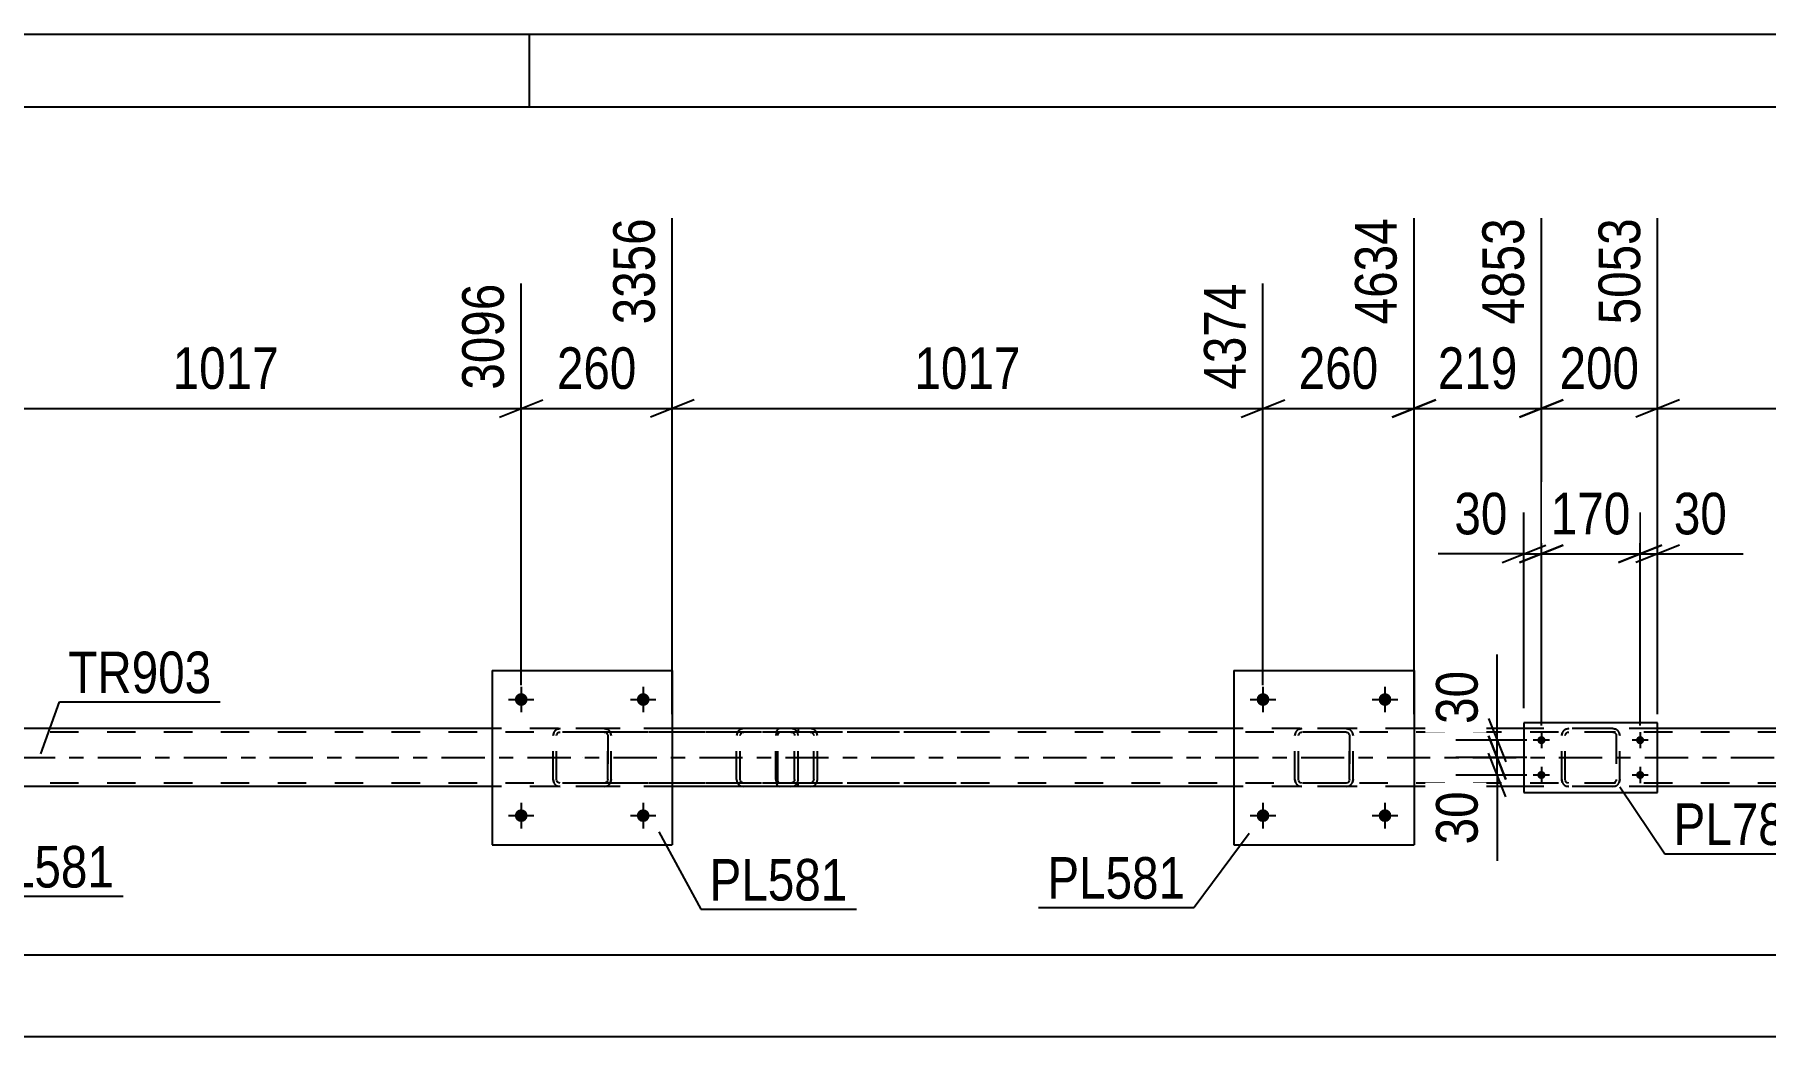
# Model space of a CAD drawing. Header units: millimetres. Extents: x 0 to 841, y 0 to 594.
# Drawn here: x 176.9 to 296.1, y 525 to 594 of the extents above; entities that cross this region are included whole.
import ezdxf

# ---------------------------------------------------------------- set-up
doc = ezdxf.new("R2010")
doc.units = ezdxf.units.MM
doc.linetypes.add('DXK_LINE_DOT2', pattern=[3.9198, 1.9599, -1.9599])
doc.linetypes.add('DXK_LINE_DOT3', pattern=[5.9187, 2.979, -0.9799, 0.9799, -0.9799])
doc.styles.add('Arial Narrow', font='ARIALN.TTF', dxfattribs={"height": 0.2})

# ---------------------------------------------------------------- blocks, each defined once
blk = doc.blocks.new('Unknown-283133313-1133')
at = {"color": 5, "linetype": 'Continuous'}
for p, q in [((841, 594), (0, 594)), ((211, 589), (211, 594)), ((836, 589), (5, 589))]:
    blk.add_line(p, q, dxfattribs=at)
blk = doc.blocks.new('Part-283133313-3826 - 3820')
at = {"color": 2, "linetype": 'Continuous'}
for p, q in [((259.51, 550.19), (259.51, 538.19)), ((259.51, 550.19), (271.91, 550.19)), ((271.91, 550.19), (271.91, 538.19)), ((259.51, 538.19), (271.91, 538.19))]:
    blk.add_line(p, q, dxfattribs=at)
blk = doc.blocks.new('Part-283133313-3827 - 3820')
at = {"color": 7, "linetype": 'DXK_LINE_DOT2'}
for p, q in [((212.63, 545.71), (212.67, 545.89)), ((212.67, 545.89), (212.63, 545.71)), ((212.89, 545.8), (212.94, 545.88)), ((212.93, 546.15), (213.11, 546.19)), ((213.11, 546.19), (212.93, 546.15)), ((212.94, 545.88), (213.02, 545.93)), ((213.02, 545.93), (213.11, 545.95)), ((216.15, 546.19), (213.11, 546.19)), ((216.15, 545.95), (213.11, 545.95)), ((216.15, 546.19), (216.33, 546.15)), ((216.33, 546.15), (216.15, 546.19)), ((216.15, 545.95), (216.24, 545.93)), ((216.24, 545.93), (216.32, 545.88)), ((216.32, 545.88), (216.37, 545.8)), ((216.59, 545.89), (216.63, 545.71)), ((216.63, 545.71), (216.59, 545.89)), ((212.63, 542.67), (212.63, 545.71)), ((212.63, 542.67), (212.63, 545.71)), ((212.87, 545.71), (212.89, 545.8)), ((212.87, 542.67), (212.87, 545.71)), ((212.87, 542.67), (212.87, 545.71)), ((216.37, 545.8), (216.39, 545.71)), ((216.39, 542.67), (216.39, 545.71)), ((216.39, 545.71), (216.39, 542.67)), ((216.63, 542.67), (216.63, 545.71)), ((216.63, 542.67), (216.63, 545.71)), ((212.67, 542.48), (212.63, 542.67)), ((212.63, 542.67), (212.67, 542.48)), ((212.89, 542.58), (212.87, 542.67)), ((212.94, 542.5), (212.89, 542.58)), ((213.02, 542.45), (212.94, 542.5)), ((213.11, 542.43), (213.02, 542.45)), ((216.15, 542.43), (213.11, 542.43)), ((216.24, 542.45), (216.15, 542.43)), ((216.32, 542.5), (216.24, 542.45)), ((216.37, 542.58), (216.32, 542.5)), ((216.39, 542.67), (216.37, 542.58)), ((216.63, 542.67), (216.59, 542.48)), ((216.59, 542.48), (216.63, 542.67)), ((213.11, 542.19), (212.93, 542.22)), ((212.93, 542.22), (213.11, 542.19)), ((216.15, 542.19), (213.11, 542.19)), ((216.33, 542.22), (216.15, 542.19)), ((216.15, 542.19), (216.33, 542.22))]:
    blk.add_line(p, q, dxfattribs=at)
at = {"color": 7, "linetype": 'DXK_LINE_DOT3'}
blk.add_line((214.63, 544.19), (214.63, 544.19), dxfattribs=at)
at = {"color": 7, "linetype": 'DXK_LINE_DOT2'}
for centre, start, end in [((213.11, 545.71), 112.5, 157.5), ((213.11, 545.71), 112.5, 157.5), ((216.15, 545.71), 22.5, 67.5), ((216.15, 545.71), 22.5, 67.5), ((213.11, 542.67), 202.5, 247.5), ((213.11, 542.67), 202.5, 247.5), ((216.15, 542.67), 292.5, 337.5), ((216.15, 542.67), 292.5, 337.5)]:
    blk.add_arc(centre, 0.48, start, end, dxfattribs=at)
blk = doc.blocks.new('Part-283133313-3832 - 3820')
at = {"color": 2, "linetype": 'Continuous'}
for p, q in [((208.43, 550.19), (208.43, 538.19)), ((208.43, 550.19), (220.83, 550.19)), ((220.83, 550.19), (220.83, 538.19)), ((208.43, 538.19), (220.83, 538.19))]:
    blk.add_line(p, q, dxfattribs=at)
blk = doc.blocks.new('Part-283133313-3857 - 3820')
at = {"color": 7, "linetype": 'DXK_LINE_DOT2'}
for p, q in [((263.71, 545.71), (263.75, 545.89)), ((263.75, 545.89), (263.71, 545.71)), ((263.97, 545.8), (264.02, 545.88)), ((264.01, 546.15), (264.19, 546.19)), ((264.19, 546.19), (264.01, 546.15)), ((264.02, 545.88), (264.1, 545.93)), ((264.1, 545.93), (264.19, 545.95)), ((267.23, 546.19), (264.19, 546.19)), ((267.23, 545.95), (264.19, 545.95)), ((267.23, 546.19), (267.41, 546.15)), ((267.41, 546.15), (267.23, 546.19)), ((267.23, 545.95), (267.32, 545.93)), ((267.32, 545.93), (267.4, 545.88)), ((267.4, 545.88), (267.45, 545.8)), ((267.67, 545.89), (267.71, 545.71)), ((267.71, 545.71), (267.67, 545.89)), ((263.71, 542.67), (263.71, 545.71)), ((263.71, 542.67), (263.71, 545.71)), ((263.95, 545.71), (263.97, 545.8)), ((263.95, 542.67), (263.95, 545.71)), ((263.95, 542.67), (263.95, 545.71)), ((267.45, 545.8), (267.47, 545.71)), ((267.47, 542.67), (267.47, 545.71)), ((267.47, 545.71), (267.47, 542.67)), ((267.71, 542.67), (267.71, 545.71)), ((267.71, 542.67), (267.71, 545.71)), ((263.75, 542.48), (263.71, 542.67)), ((263.71, 542.67), (263.75, 542.48)), ((263.97, 542.58), (263.95, 542.67)), ((264.02, 542.5), (263.97, 542.58)), ((264.1, 542.45), (264.02, 542.5)), ((264.19, 542.43), (264.1, 542.45)), ((267.23, 542.43), (264.19, 542.43)), ((267.32, 542.45), (267.23, 542.43)), ((267.4, 542.5), (267.32, 542.45)), ((267.45, 542.58), (267.4, 542.5)), ((267.47, 542.67), (267.45, 542.58)), ((267.71, 542.67), (267.67, 542.48)), ((267.67, 542.48), (267.71, 542.67)), ((264.19, 542.19), (264.01, 542.22)), ((264.01, 542.22), (264.19, 542.19)), ((267.23, 542.19), (264.19, 542.19)), ((267.41, 542.22), (267.23, 542.19)), ((267.23, 542.19), (267.41, 542.22))]:
    blk.add_line(p, q, dxfattribs=at)
at = {"color": 7, "linetype": 'DXK_LINE_DOT3'}
blk.add_line((265.71, 544.19), (265.71, 544.19), dxfattribs=at)
at = {"color": 7, "linetype": 'DXK_LINE_DOT2'}
for centre, start, end in [((264.19, 545.71), 112.5, 157.5), ((264.19, 545.71), 112.5, 157.5), ((267.23, 545.71), 22.5, 67.5), ((267.23, 545.71), 22.5, 67.5), ((264.19, 542.67), 202.5, 247.5), ((264.19, 542.67), 202.5, 247.5), ((267.23, 542.67), 292.5, 337.5), ((267.23, 542.67), 292.5, 337.5)]:
    blk.add_arc(centre, 0.48, start, end, dxfattribs=at)
blk = doc.blocks.new('Part-283133313-3861 - 3820')
at = {"color": 7, "linetype": 'DXK_LINE_DOT2'}
for p, q in [((282.08, 545.71), (282.11, 545.89)), ((282.11, 545.89), (282.08, 545.71)), ((282.33, 545.8), (282.39, 545.88)), ((282.37, 546.15), (282.56, 546.19)), ((282.56, 546.19), (282.37, 546.15)), ((282.39, 545.88), (282.46, 545.93)), ((282.46, 545.93), (282.56, 545.95)), ((285.6, 546.19), (282.56, 546.19)), ((285.6, 545.95), (282.56, 545.95)), ((285.6, 546.19), (285.78, 546.15)), ((285.78, 546.15), (285.6, 546.19)), ((285.6, 545.95), (285.69, 545.93)), ((285.69, 545.93), (285.77, 545.88)), ((285.77, 545.88), (285.82, 545.8)), ((286.04, 545.89), (286.08, 545.71)), ((286.08, 545.71), (286.04, 545.89)), ((282.08, 542.67), (282.08, 545.71)), ((282.32, 545.71), (282.33, 545.8)), ((282.32, 542.67), (282.32, 545.71)), ((285.82, 545.8), (285.84, 545.71)), ((285.84, 545.71), (285.84, 542.67)), ((286.08, 542.67), (286.08, 545.71)), ((282.11, 542.48), (282.08, 542.67)), ((282.08, 542.67), (282.11, 542.48)), ((282.33, 542.58), (282.32, 542.67)), ((282.39, 542.5), (282.33, 542.58)), ((282.46, 542.45), (282.39, 542.5)), ((282.56, 542.43), (282.46, 542.45)), ((285.6, 542.43), (282.56, 542.43)), ((285.69, 542.45), (285.6, 542.43)), ((285.77, 542.5), (285.69, 542.45)), ((285.82, 542.58), (285.77, 542.5)), ((285.84, 542.67), (285.82, 542.58)), ((286.08, 542.67), (286.04, 542.48)), ((286.04, 542.48), (286.08, 542.67)), ((282.56, 542.19), (282.37, 542.23)), ((282.37, 542.23), (282.56, 542.19)), ((285.6, 542.19), (282.56, 542.19)), ((285.78, 542.23), (285.6, 542.19)), ((285.6, 542.19), (285.78, 542.23))]:
    blk.add_line(p, q, dxfattribs=at)
at = {"color": 7, "linetype": 'DXK_LINE_DOT3'}
blk.add_line((284.08, 544.19), (284.08, 544.19), dxfattribs=at)
at = {"color": 7, "linetype": 'DXK_LINE_DOT2'}
for centre, start, end in [((282.56, 545.71), 112.5, 157.5), ((282.56, 545.71), 112.5, 157.5), ((285.6, 545.71), 22.5, 67.5), ((285.6, 545.71), 22.5, 67.5), ((282.56, 542.67), 202.5, 247.5), ((282.56, 542.67), 202.5, 247.5), ((285.6, 542.67), 292.5, 337.5), ((285.6, 542.67), 292.5, 337.5)]:
    blk.add_arc(centre, 0.48, start, end, dxfattribs=at)
blk = doc.blocks.new('Part-283133313-3866 - 3820')
at = {"color": 2, "linetype": 'Continuous'}
for p, q in [((279.48, 546.59), (279.48, 541.79)), ((288.68, 546.59), (279.48, 546.59)), ((288.68, 541.79), (288.68, 546.59)), ((279.48, 541.79), (288.68, 541.79))]:
    blk.add_line(p, q, dxfattribs=at)
blk = doc.blocks.new('Bolt-283133313-4105 - 3820')
at = {"linetype": 'Continuous'}
for points in [[(210.87, 548.19, -1), (209.99, 548.19, -1)], [(219.27, 548.19, -1), (218.39, 548.19, -1)]]:
    blk.add_hatch(color=1, dxfattribs=at).paths.add_polyline_path(points)
at = {"color": 1, "linetype": 'Continuous'}
for p, q in [((210.43, 549.07), (210.43, 547.31)), ((218.83, 549.07), (218.83, 547.31)), ((209.55, 548.19), (211.31, 548.19)), ((217.95, 548.19), (219.71, 548.19))]:
    blk.add_line(p, q, dxfattribs=at)
blk = doc.blocks.new('Part-283133313-3946 - 3820')
at = {"color": 7, "linetype": 'DXK_LINE_DOT2'}
for p, q in [((227.98, 545.89), (227.96, 545.71)), ((228.04, 546.05), (227.98, 545.89)), ((228.13, 546.15), (228.04, 546.05)), ((228.11, 545.8), (228.14, 545.88)), ((228.23, 546.19), (228.13, 546.15)), ((228.14, 545.88), (228.18, 545.93)), ((228.18, 545.93), (228.23, 545.95)), ((240.39, 546.19), (228.23, 546.19)), ((240.39, 545.95), (228.23, 545.95)), ((229.51, 546.19), (229.51, 545.95)), ((230.52, 546.15), (230.33, 546.19)), ((230.33, 545.95), (230.42, 545.93)), ((230.42, 545.93), (230.5, 545.88)), ((230.5, 545.88), (230.56, 545.8)), ((230.79, 545.88), (230.79, 545.89)), ((230.83, 545.71), (230.79, 545.88)), ((227.96, 542.67), (227.96, 545.71)), ((228.1, 545.71), (228.11, 545.8)), ((228.1, 542.67), (228.1, 545.71)), ((230.56, 545.8), (230.58, 545.71)), ((230.58, 542.67), (230.58, 545.71)), ((230.83, 542.67), (230.83, 545.71)), ((227.96, 542.67), (227.98, 542.48)), ((227.98, 542.48), (228.04, 542.33)), ((228.04, 542.33), (228.13, 542.23)), ((228.11, 542.58), (228.1, 542.67)), ((228.14, 542.5), (228.11, 542.58)), ((228.18, 542.45), (228.14, 542.5)), ((228.23, 542.43), (228.18, 542.45)), ((240.39, 542.43), (228.23, 542.43)), ((229.51, 542.19), (229.51, 542.43)), ((230.42, 542.45), (230.33, 542.43)), ((230.5, 542.5), (230.42, 542.45)), ((230.56, 542.58), (230.5, 542.5)), ((230.58, 542.67), (230.56, 542.58)), ((230.79, 542.48), (230.83, 542.67)), ((228.13, 542.23), (228.23, 542.19)), ((240.39, 542.19), (228.23, 542.19)), ((230.33, 542.19), (230.52, 542.23))]:
    blk.add_line(p, q, dxfattribs=at)
for centre, start, end in [((230.34, 545.69), 23.8494, 68.8059), ((230.34, 542.68), 291.1941, 336.1506)]:
    blk.add_arc(centre, 0.492, start, end, dxfattribs=at)
blk = doc.blocks.new('Part-283133313-3882 - 3820')
at = {"color": 7, "linetype": 'DXK_LINE_DOT2'}
for p, q in [((748.32, 545.95), (86.57, 545.95)), ((220.83, 546.19), (208.43, 546.19)), ((271.91, 546.19), (259.51, 546.19)), ((288.68, 546.19), (279.48, 546.19)), ((748.32, 542.43), (86.57, 542.43)), ((220.83, 542.19), (208.43, 542.19)), ((271.91, 542.19), (259.51, 542.19)), ((288.68, 542.19), (279.48, 542.19))]:
    blk.add_line(p, q, dxfattribs=at)
at = {"color": 2, "linetype": 'Continuous'}
for p, q in [((208.43, 546.19), (169.75, 546.19)), ((259.51, 546.19), (220.83, 546.19)), ((279.48, 546.19), (271.91, 546.19)), ((310.59, 546.19), (288.68, 546.19)), ((208.43, 542.19), (169.75, 542.19)), ((259.51, 542.19), (220.83, 542.19)), ((279.48, 542.19), (271.91, 542.19)), ((310.59, 542.19), (288.68, 542.19))]:
    blk.add_line(p, q, dxfattribs=at)
at = {"color": 7, "linetype": 'DXK_LINE_DOT3'}
blk.add_line((86.57, 544.19), (748.32, 544.19), dxfattribs=at)
blk = doc.blocks.new('Part-283133313-3927 - 3820')
at = {"color": 7, "linetype": 'DXK_LINE_DOT2'}
for p, q in [((229, 546.19), (214.01, 546.19)), ((229, 545.95), (214.01, 545.95)), ((225.29, 545.88), (225.25, 545.71)), ((225.29, 545.89), (225.29, 545.88)), ((225.53, 545.8), (225.58, 545.88)), ((225.76, 546.19), (225.57, 546.15)), ((225.58, 545.88), (225.67, 545.93)), ((225.67, 545.93), (225.76, 545.95)), ((229.2, 546.15), (229, 546.19)), ((229, 545.95), (229.1, 545.93)), ((229.1, 545.93), (229.18, 545.88)), ((229.18, 545.88), (229.24, 545.8)), ((229.47, 545.88), (229.47, 545.89)), ((229.51, 545.71), (229.47, 545.88)), ((225.25, 542.67), (225.25, 545.71)), ((225.51, 545.71), (225.53, 545.8)), ((225.51, 542.67), (225.51, 545.71)), ((229.24, 545.8), (229.26, 545.71)), ((229.26, 542.67), (229.26, 545.71)), ((229.51, 542.67), (229.51, 545.71)), ((229, 542.43), (214.01, 542.43)), ((225.25, 542.67), (225.29, 542.48)), ((225.53, 542.58), (225.51, 542.67)), ((225.58, 542.5), (225.53, 542.58)), ((225.67, 542.45), (225.58, 542.5)), ((225.76, 542.43), (225.67, 542.45)), ((229.1, 542.45), (229, 542.43)), ((229.18, 542.5), (229.1, 542.45)), ((229.24, 542.58), (229.18, 542.5)), ((229.26, 542.67), (229.24, 542.58)), ((229.47, 542.48), (229.51, 542.67)), ((229, 542.19), (214.01, 542.19)), ((225.57, 542.23), (225.76, 542.19)), ((229, 542.19), (229.2, 542.23))]:
    blk.add_line(p, q, dxfattribs=at)
for centre, start, end in [((225.75, 545.69), 110.7583, 155.68), ((229.02, 545.69), 24.32, 69.2417), ((225.75, 542.69), 204.32, 249.2417), ((229.02, 542.69), 290.7583, 335.68)]:
    blk.add_arc(centre, 0.496, start, end, dxfattribs=at)
blk = doc.blocks.new('Bolt-283133313-4100 - 3820')
at = {"linetype": 'Continuous'}
for points in [[(280.68, 545.11, -1), (280.68, 545.67, -1)], [(287.48, 545.11, -1), (287.48, 545.67, -1)], [(280.68, 542.71, -1), (280.68, 543.27, -1)], [(287.48, 542.71, -1), (287.48, 543.27, -1)]]:
    blk.add_hatch(color=1, dxfattribs=at).paths.add_polyline_path(points)
at = {"color": 1, "linetype": 'Continuous'}
for p, q in [((280.68, 545.95), (280.68, 544.83)), ((287.48, 545.95), (287.48, 544.83)), ((281.24, 545.39), (280.12, 545.39)), ((288.04, 545.39), (286.92, 545.39)), ((280.68, 543.55), (280.68, 542.43)), ((287.48, 543.55), (287.48, 542.43)), ((281.24, 542.99), (280.12, 542.99)), ((288.04, 542.99), (286.92, 542.99))]:
    blk.add_line(p, q, dxfattribs=at)
blk = doc.blocks.new('Bolt-283133313-4106 - 3820')
at = {"linetype": 'Continuous'}
for points in [[(210.87, 540.19, -1), (209.99, 540.19, -1)], [(219.27, 540.19, -1), (218.39, 540.19, -1)]]:
    blk.add_hatch(color=1, dxfattribs=at).paths.add_polyline_path(points)
at = {"color": 1, "linetype": 'Continuous'}
for p, q in [((209.55, 540.19), (211.31, 540.19)), ((210.43, 541.07), (210.43, 539.31)), ((217.95, 540.19), (219.71, 540.19)), ((218.83, 541.07), (218.83, 539.31))]:
    blk.add_line(p, q, dxfattribs=at)
blk = doc.blocks.new('Bolt-283133313-4107 - 3820')
at = {"linetype": 'Continuous'}
for points in [[(261.95, 548.19, -1), (261.07, 548.19, -1)], [(270.35, 548.19, -1), (269.47, 548.19, -1)]]:
    blk.add_hatch(color=1, dxfattribs=at).paths.add_polyline_path(points)
at = {"color": 1, "linetype": 'Continuous'}
for p, q in [((261.51, 549.07), (261.51, 547.31)), ((269.91, 549.07), (269.91, 547.31)), ((260.63, 548.19), (262.39, 548.19)), ((269.03, 548.19), (270.79, 548.19))]:
    blk.add_line(p, q, dxfattribs=at)
blk = doc.blocks.new('Bolt-283133313-4108 - 3820')
at = {"linetype": 'Continuous'}
for points in [[(261.95, 540.19, -1), (261.07, 540.19, -1)], [(270.35, 540.19, -1), (269.47, 540.19, -1)]]:
    blk.add_hatch(color=1, dxfattribs=at).paths.add_polyline_path(points)
at = {"color": 1, "linetype": 'Continuous'}
for p, q in [((260.63, 540.19), (262.39, 540.19)), ((261.51, 541.07), (261.51, 539.31)), ((269.03, 540.19), (270.79, 540.19)), ((269.91, 541.07), (269.91, 539.31))]:
    blk.add_line(p, q, dxfattribs=at)
blk = doc.blocks.new('StraightDimension-283133313-4139 - 3820')
at = {"color": 7, "linetype": 'Continuous'}
blk.add_line((86.57, 530.59), (785.44, 530.59), dxfattribs=at)
blk = doc.blocks.new('StraightDimension-283133313-13815 - 3820')
at = {"color": 7, "linetype": 'Continuous'}
for p, q in [((271.91, 547.19), (271.91, 581.35)), ((280.68, 546.39), (280.68, 581.35)), ((270.41, 567.64), (273.41, 568.84)), ((282.18, 568.84), (279.18, 567.64)), ((271.91, 568.24), (280.68, 568.24))]:
    blk.add_line(p, q, dxfattribs=at)
at = {"color": 0}
blk.add_wipeout([(279.64, 568.99), (279.64, 573.19), (272.95, 573.19), (272.95, 568.99)], dxfattribs=at)
at = {"color": 3, "style": 'Arial Narrow'}
blk.add_text('219', height=2.863, dxfattribs=at).set_placement((273.55, 569.59))
at = {"color": 0, "linetype": 'Continuous'}
blk.add_wipeout([(280.08, 581.95), (275.88, 581.95), (275.88, 573.44), (280.08, 573.44)], dxfattribs=at)
at = {"color": 3, "linetype": 'Continuous', "style": 'Arial Narrow'}
blk.add_text('4853', height=2.863, rotation=90.0002, dxfattribs=at).set_placement((279.48, 574.04))
blk = doc.blocks.new('StraightDimension-283133313-14571 - 3820')
at = {"color": 7, "linetype": 'Continuous'}
for p, q in [((279.48, 547.59), (279.48, 561.07)), ((280.68, 546.39), (280.68, 561.07)), ((279.48, 558.22), (273.57, 558.22)), ((279.48, 558.22), (273.57, 558.22)), ((277.98, 557.62), (280.98, 558.82)), ((282.18, 558.82), (279.18, 557.62)), ((279.48, 558.22), (280.68, 558.22))]:
    blk.add_line(p, q, dxfattribs=at)
at = {"color": 0}
blk.add_wipeout([(278.95, 558.97), (278.95, 563.17), (274.09, 563.17), (274.09, 558.97)], dxfattribs=at)
at = {"color": 3, "style": 'Arial Narrow'}
blk.add_text('30', height=2.863, dxfattribs=at).set_placement((274.69, 559.57))
blk = doc.blocks.new('StraightDimension-283133313-14548 - 3820')
at = {"color": 7, "linetype": 'Continuous'}
for p, q in [((277.64, 545.39), (277.64, 551.29)), ((277.64, 545.39), (277.64, 551.29)), ((277.04, 546.89), (278.24, 543.89)), ((279.68, 545.39), (274.79, 545.39)), ((278.24, 542.69), (277.04, 545.69)), ((277.64, 544.19), (277.64, 545.39)), ((279.68, 544.19), (274.79, 544.19))]:
    blk.add_line(p, q, dxfattribs=at)
at = {"color": 0}
blk.add_wipeout([(276.89, 550.77), (272.69, 550.77), (272.69, 545.91), (276.89, 545.91)], dxfattribs=at)
at = {"color": 3, "style": 'Arial Narrow'}
blk.add_text('30', height=2.863, rotation=90.0002, dxfattribs=at).set_placement((276.29, 546.51))
blk = doc.blocks.new('StraightDimension-283133313-4118 - 3820')
at = {"color": 7, "linetype": 'Continuous'}
blk.add_line((85.93, 524.98), (786.08, 524.98), dxfattribs=at)
blk = doc.blocks.new('StraightDimension-283133313-13813 - 3820')
at = {"color": 7, "linetype": 'Continuous'}
for p, q in [((288.68, 547.19), (288.68, 581.35)), ((312.59, 549.19), (312.59, 576.85)), ((290.18, 568.84), (287.18, 567.64)), ((311.09, 567.64), (314.09, 568.84)), ((288.68, 568.24), (312.59, 568.24))]:
    blk.add_line(p, q, dxfattribs=at)
at = {"color": 0}
blk.add_wipeout([(303.98, 568.99), (303.98, 573.19), (297.29, 573.19), (297.29, 568.99)], dxfattribs=at)
at = {"color": 3, "style": 'Arial Narrow'}
blk.add_text('598', height=2.863, dxfattribs=at).set_placement((297.89, 569.59))
at = {"color": 0, "linetype": 'Continuous'}
blk.add_wipeout([(311.99, 577.45), (307.79, 577.45), (307.79, 568.94), (311.99, 568.94)], dxfattribs=at)
at = {"color": 3, "linetype": 'Continuous', "style": 'Arial Narrow'}
blk.add_text('5651', height=2.863, rotation=90.0002, dxfattribs=at).set_placement((311.39, 569.54))
blk = doc.blocks.new('StraightDimension-283133313-13814 - 3820')
at = {"color": 7, "linetype": 'Continuous'}
for p, q in [((280.68, 546.39), (280.68, 581.35)), ((288.68, 547.19), (288.68, 581.35)), ((279.18, 567.64), (282.18, 568.84)), ((290.18, 568.84), (287.18, 567.64)), ((280.68, 568.24), (288.68, 568.24))]:
    blk.add_line(p, q, dxfattribs=at)
at = {"color": 0}
blk.add_wipeout([(288.02, 568.99), (288.02, 573.19), (281.33, 573.19), (281.33, 568.99)], dxfattribs=at)
at = {"color": 3, "style": 'Arial Narrow'}
blk.add_text('200', height=2.863, dxfattribs=at).set_placement((281.93, 569.59))
at = {"color": 0, "linetype": 'Continuous'}
blk.add_wipeout([(288.08, 581.95), (283.88, 581.95), (283.88, 573.44), (288.08, 573.44)], dxfattribs=at)
at = {"color": 3, "linetype": 'Continuous', "style": 'Arial Narrow'}
blk.add_text('5053', height=2.863, rotation=90.0002, dxfattribs=at).set_placement((287.48, 574.04))
blk = doc.blocks.new('StraightDimension-283133313-13816 - 3820')
at = {"color": 7, "linetype": 'Continuous'}
for p, q in [((271.91, 547.19), (271.91, 581.35)), ((261.51, 549.19), (261.51, 576.85)), ((260.01, 567.64), (263.01, 568.84)), ((273.41, 568.84), (270.41, 567.64)), ((261.51, 568.24), (271.91, 568.24))]:
    blk.add_line(p, q, dxfattribs=at)
at = {"color": 0}
blk.add_wipeout([(270.05, 568.99), (270.05, 573.19), (263.37, 573.19), (263.37, 568.99)], dxfattribs=at)
at = {"color": 3, "style": 'Arial Narrow'}
blk.add_text('260', height=2.863, dxfattribs=at).set_placement((263.97, 569.59))
at = {"color": 0, "linetype": 'Continuous'}
blk.add_wipeout([(271.31, 581.95), (267.11, 581.95), (267.11, 573.44), (271.31, 573.44)], dxfattribs=at)
at = {"color": 3, "linetype": 'Continuous', "style": 'Arial Narrow'}
blk.add_text('4634', height=2.863, rotation=90.0002, dxfattribs=at).set_placement((270.71, 574.04))
blk = doc.blocks.new('StraightDimension-283133313-13817 - 3820')
at = {"color": 7, "linetype": 'Continuous'}
for p, q in [((220.83, 547.19), (220.83, 581.35)), ((261.51, 549.19), (261.51, 576.85)), ((222.33, 568.84), (219.33, 567.64)), ((260.01, 567.64), (263.01, 568.84)), ((220.83, 568.24), (261.51, 568.24))]:
    blk.add_line(p, q, dxfattribs=at)
at = {"color": 0}
blk.add_wipeout([(245.43, 568.99), (245.43, 573.19), (236.91, 573.19), (236.91, 568.99)], dxfattribs=at)
at = {"color": 3, "style": 'Arial Narrow'}
blk.add_text('1017', height=2.863, dxfattribs=at).set_placement((237.51, 569.59))
at = {"color": 0, "linetype": 'Continuous'}
blk.add_wipeout([(260.91, 577.45), (256.71, 577.45), (256.71, 568.94), (260.91, 568.94)], dxfattribs=at)
at = {"color": 3, "linetype": 'Continuous', "style": 'Arial Narrow'}
blk.add_text('4374', height=2.863, rotation=90.0002, dxfattribs=at).set_placement((260.31, 569.54))
blk = doc.blocks.new('StraightDimension-283133313-13818 - 3820')
at = {"color": 7, "linetype": 'Continuous'}
for p, q in [((220.83, 547.19), (220.83, 581.35)), ((210.43, 549.19), (210.43, 576.85)), ((208.93, 567.64), (211.93, 568.84)), ((222.33, 568.84), (219.33, 567.64)), ((210.43, 568.24), (220.83, 568.24))]:
    blk.add_line(p, q, dxfattribs=at)
at = {"color": 0}
blk.add_wipeout([(218.97, 568.99), (218.97, 573.19), (212.29, 573.19), (212.29, 568.99)], dxfattribs=at)
at = {"color": 3, "style": 'Arial Narrow'}
blk.add_text('260', height=2.863, dxfattribs=at).set_placement((212.89, 569.59))
at = {"color": 0, "linetype": 'Continuous'}
blk.add_wipeout([(220.23, 581.95), (216.03, 581.95), (216.03, 573.44), (220.23, 573.44)], dxfattribs=at)
at = {"color": 3, "linetype": 'Continuous', "style": 'Arial Narrow'}
blk.add_text('3356', height=2.863, rotation=90.0002, dxfattribs=at).set_placement((219.63, 574.04))
blk = doc.blocks.new('StraightDimension-283133313-13819 - 3820')
at = {"color": 7, "linetype": 'Continuous'}
for p, q in [((169.75, 547.19), (169.75, 581.35)), ((210.43, 549.19), (210.43, 576.85)), ((171.25, 568.84), (168.25, 567.64)), ((208.93, 567.64), (211.93, 568.84)), ((169.75, 568.24), (210.43, 568.24))]:
    blk.add_line(p, q, dxfattribs=at)
at = {"color": 0}
blk.add_wipeout([(194.35, 568.99), (194.35, 573.19), (185.83, 573.19), (185.83, 568.99)], dxfattribs=at)
at = {"color": 3, "style": 'Arial Narrow'}
blk.add_text('1017', height=2.863, dxfattribs=at).set_placement((186.43, 569.59))
at = {"color": 0, "linetype": 'Continuous'}
blk.add_wipeout([(209.83, 577.45), (205.63, 577.45), (205.63, 568.94), (209.83, 568.94)], dxfattribs=at)
at = {"color": 3, "linetype": 'Continuous', "style": 'Arial Narrow'}
blk.add_text('3096', height=2.863, rotation=90.0002, dxfattribs=at).set_placement((209.23, 569.54))
blk = doc.blocks.new('StraightDimension-283133313-14549 - 3820')
at = {"color": 7, "linetype": 'Continuous'}
for p, q in [((277.04, 545.69), (278.24, 542.69)), ((279.68, 544.19), (274.79, 544.19)), ((278.24, 541.49), (277.04, 544.49)), ((277.64, 542.99), (277.64, 544.19)), ((279.68, 542.99), (274.79, 542.99)), ((277.64, 542.99), (277.64, 537.08)), ((277.64, 542.99), (277.64, 537.08))]:
    blk.add_line(p, q, dxfattribs=at)
at = {"color": 0}
blk.add_wipeout([(276.89, 542.46), (272.69, 542.46), (272.69, 537.61), (276.89, 537.61)], dxfattribs=at)
at = {"color": 3, "style": 'Arial Narrow'}
blk.add_text('30', height=2.863, rotation=90.0002, dxfattribs=at).set_placement((276.29, 538.21))
blk = doc.blocks.new('StraightDimension-283133313-14569 - 3820')
at = {"color": 7, "linetype": 'Continuous'}
for p, q in [((287.48, 546.39), (287.48, 561.07)), ((288.68, 547.19), (288.68, 561.07)), ((285.98, 557.62), (288.98, 558.82)), ((290.18, 558.82), (287.18, 557.62)), ((287.48, 558.22), (288.68, 558.22)), ((288.68, 558.22), (294.58, 558.22)), ((288.68, 558.22), (294.58, 558.22))]:
    blk.add_line(p, q, dxfattribs=at)
at = {"color": 0}
blk.add_wipeout([(294.06, 558.97), (294.06, 563.17), (289.2, 563.17), (289.2, 558.97)], dxfattribs=at)
at = {"color": 3, "style": 'Arial Narrow'}
blk.add_text('30', height=2.863, dxfattribs=at).set_placement((289.8, 559.57))
blk = doc.blocks.new('StraightDimension-283133313-14570 - 3820')
at = {"color": 7, "linetype": 'Continuous'}
for p, q in [((280.68, 546.39), (280.68, 561.07)), ((287.48, 546.39), (287.48, 561.07)), ((279.18, 557.62), (282.18, 558.82)), ((280.68, 558.22), (287.48, 558.22)), ((288.98, 558.82), (285.98, 557.62))]:
    blk.add_line(p, q, dxfattribs=at)
at = {"color": 0}
blk.add_wipeout([(287.42, 558.97), (287.42, 563.17), (280.73, 563.17), (280.73, 558.97)], dxfattribs=at)
at = {"color": 3, "style": 'Arial Narrow'}
blk.add_text('170', height=2.863, dxfattribs=at).set_placement((281.33, 559.57))
blk = doc.blocks.new('Mark-283133313-3822 - 3820')
at = {"color": 30, "linetype": 'Continuous'}
for p in [(260.55, 538.96), (246.06, 533.87)]:
    blk.add_line(p, (256.76, 533.87), dxfattribs=at)
at = {"color": 0}
blk.add_wipeout([(256.16, 534.47), (256.16, 537.47), (246.66, 537.47), (246.66, 534.47)], dxfattribs=at)
blk.add_wipeout([(256.16, 534.47), (256.16, 537.47), (246.66, 537.47), (246.66, 534.47)], dxfattribs=at)
at = {"color": 3, "style": 'Arial Narrow'}
blk.add_text('PL581', height=2.863, dxfattribs=at).set_placement((246.66, 534.47))
blk = doc.blocks.new('Mark-283133313-3834 - 3820')
at = {"color": 30, "linetype": 'Continuous'}
for p, q in [((168.72, 539.37), (172.3, 534.64)), ((172.3, 534.64), (183.01, 534.64))]:
    blk.add_line(p, q, dxfattribs=at)
at = {"color": 0}
blk.add_wipeout([(182.41, 535.24), (182.41, 538.24), (172.9, 538.24), (172.9, 535.24)], dxfattribs=at)
blk.add_wipeout([(182.41, 535.24), (182.41, 538.24), (172.9, 538.24), (172.9, 535.24)], dxfattribs=at)
at = {"color": 3, "style": 'Arial Narrow'}
blk.add_text('PL581', height=2.863, dxfattribs=at).set_placement((172.9, 535.24))
blk = doc.blocks.new('Mark-283133313-3828 - 3820')
at = {"color": 30, "linetype": 'Continuous'}
for p, q in [((219.91, 539.07), (222.8, 533.74)), ((222.8, 533.74), (233.51, 533.74))]:
    blk.add_line(p, q, dxfattribs=at)
at = {"color": 0}
blk.add_wipeout([(232.91, 534.34), (232.91, 537.34), (223.4, 537.34), (223.4, 534.34)], dxfattribs=at)
blk.add_wipeout([(232.91, 534.34), (232.91, 537.34), (223.4, 537.34), (223.4, 534.34)], dxfattribs=at)
at = {"color": 3, "style": 'Arial Narrow'}
blk.add_text('PL581', height=2.863, dxfattribs=at).set_placement((223.4, 534.34))
blk = doc.blocks.new('Mark-283133313-3862 - 3820')
at = {"color": 30, "linetype": 'Continuous'}
for p, q in [((286.09, 542.17), (289.18, 537.57)), ((289.18, 537.57), (299.88, 537.57))]:
    blk.add_line(p, q, dxfattribs=at)
at = {"color": 0}
blk.add_wipeout([(299.28, 538.17), (299.28, 541.17), (289.78, 541.17), (289.78, 538.17)], dxfattribs=at)
blk.add_wipeout([(299.28, 538.17), (299.28, 541.17), (289.78, 541.17), (289.78, 538.17)], dxfattribs=at)
at = {"color": 3, "style": 'Arial Narrow'}
blk.add_text('PL780', height=2.863, dxfattribs=at).set_placement((289.78, 538.17))
blk = doc.blocks.new('Mark-283133313-3878 - 3820')
at = {"color": 30, "linetype": 'Continuous'}
for p, q in [((177.35, 544.45), (178.64, 548.03)), ((178.64, 548.03), (189.7, 548.03))]:
    blk.add_line(p, q, dxfattribs=at)
at = {"color": 0}
blk.add_wipeout([(189.1, 548.63), (189.1, 551.63), (179.24, 551.63), (179.24, 548.63)], dxfattribs=at)
blk.add_wipeout([(189.1, 548.63), (189.1, 551.63), (179.24, 551.63), (179.24, 548.63)], dxfattribs=at)
at = {"color": 3, "style": 'Arial Narrow'}
blk.add_text('TR903', height=2.863, dxfattribs=at).set_placement((179.24, 548.63))

msp = doc.modelspace()

# ---------------------------------------------------------------- block references
for name in ['Unknown-283133313-1133', 'Part-283133313-3832 - 3820', 'Part-283133313-3826 - 3820', 'Bolt-283133313-4105 - 3820', 'Bolt-283133313-4107 - 3820', 'Part-283133313-3882 - 3820', 'Part-283133313-3827 - 3820', 'Part-283133313-3927 - 3820', 'Part-283133313-3946 - 3820', 'Part-283133313-3857 - 3820', 'Part-283133313-3866 - 3820', 'Bolt-283133313-4100 - 3820', 'Part-283133313-3861 - 3820', 'Bolt-283133313-4106 - 3820', 'Bolt-283133313-4108 - 3820']:
    msp.add_blockref(name, (0, 0))

# ---------------------------------------------------------------- next in the draw order: block references
for name in ['StraightDimension-283133313-13815 - 3820', 'StraightDimension-283133313-13813 - 3820', 'Mark-283133313-3862 - 3820', 'StraightDimension-283133313-4139 - 3820']:
    msp.add_blockref(name, (0, 0))

# ---------------------------------------------------------------- next in the draw order: block references
for name in ['StraightDimension-283133313-14571 - 3820', 'StraightDimension-283133313-4118 - 3820']:
    msp.add_blockref(name, (0, 0))

# ---------------------------------------------------------------- next in the draw order: block references
for name in ['StraightDimension-283133313-14548 - 3820', 'Mark-283133313-3834 - 3820', 'Mark-283133313-3828 - 3820', 'Mark-283133313-3822 - 3820']:
    msp.add_blockref(name, (0, 0))

# ---------------------------------------------------------------- next in the draw order: block references
for name in ['StraightDimension-283133313-13816 - 3820', 'StraightDimension-283133313-13814 - 3820', 'StraightDimension-283133313-14549 - 3820']:
    msp.add_blockref(name, (0, 0))

# ---------------------------------------------------------------- next in the draw order: block references
for name in ['StraightDimension-283133313-13817 - 3820', 'StraightDimension-283133313-14569 - 3820']:
    msp.add_blockref(name, (0, 0))

# ---------------------------------------------------------------- next in the draw order: block references
for name in ['StraightDimension-283133313-13818 - 3820', 'StraightDimension-283133313-14570 - 3820']:
    msp.add_blockref(name, (0, 0))

# ---------------------------------------------------------------- next in the draw order: block references
msp.add_blockref('StraightDimension-283133313-13819 - 3820', (0, 0))

# ---------------------------------------------------------------- next in the draw order: block references
msp.add_blockref('Mark-283133313-3878 - 3820', (0, 0))

doc.saveas('drawing.dxf')
